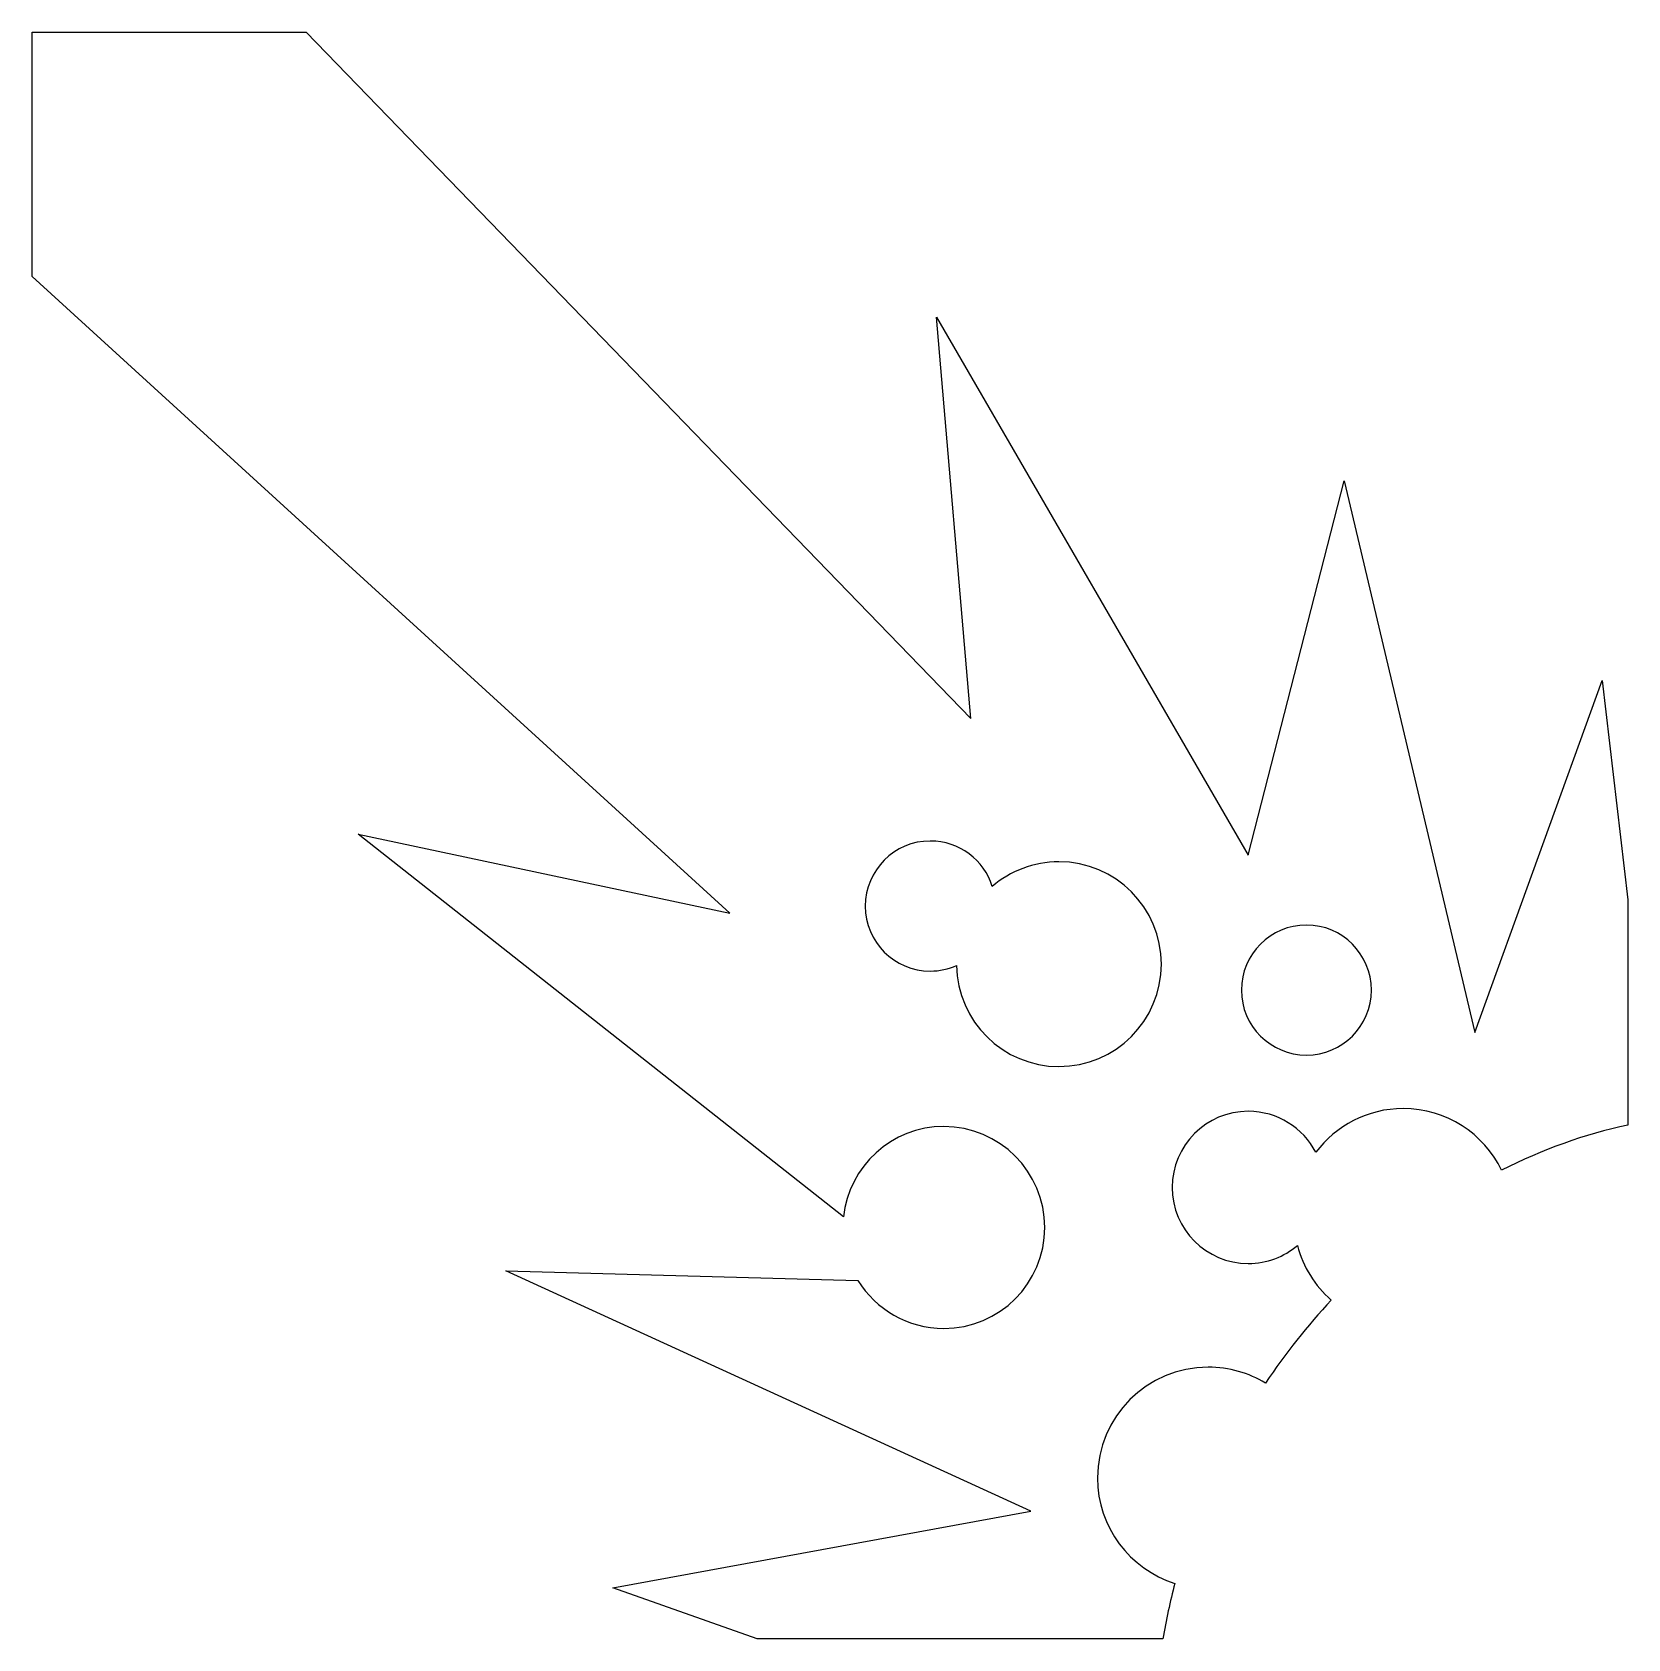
# Model space of a CAD drawing. Header units: centimetres. Extents: x -10.1 to 10, y -10.1 to 10.1.
import ezdxf

# ---------------------------------------------------------------- set-up
doc = ezdxf.new("R2010")
doc.units = ezdxf.units.CM
doc.header["$MEASUREMENT"] = 0
doc.layers.add('Layer 1', color=7, linetype='Continuous')

msp = doc.modelspace()

# ---------------------------------------------------------------- linework, layer by layer
at = {"layer": 'Layer 1'}
for points, knots in [([(-10.05255, 10.14064), (-10.05255, 10.14064), (-10.05255, 7.0666), (-10.05255, 7.0666), (-10.05255, 7.0666), (-10.05255, 7.0666), (-1.27191, -0.94878), (-1.27191, -0.94878), (-1.27191, -0.94878), (-1.27191, -0.94878), (-5.94948, 0.04529), (-5.94948, 0.04529), (-5.94948, 0.04529), (-5.94948, 0.04529), (0.1591, -4.77291), (0.1591, -4.77291), (0.1591, -4.77291), (0.2253, -4.13331), (0.76573, -3.63437), (1.42287, -3.63437), (1.42287, -3.63437), (2.12463, -3.63437), (2.69364, -4.20322), (2.69364, -4.90506), (2.69364, -4.90506), (2.69364, -5.60674), (2.12479, -6.17579), (1.42287, -6.17579), (1.42287, -6.17579), (0.96594, -6.17579), (0.56543, -5.9345), (0.34151, -5.57237), (0.34151, -5.57237), (0.34151, -5.57237), (-4.0895, -5.4489), (-4.0895, -5.4489), (-4.0895, -5.4489), (-4.0895, -5.4489), (2.51683, -8.47686), (2.51683, -8.47686), (2.51683, -8.47686), (2.51683, -8.47686), (-2.74362, -9.4404), (-2.74362, -9.4404), (-2.74362, -9.4404), (-2.74362, -9.4404), (-0.92525, -10.08329), (-0.92525, -10.08329), (-0.92525, -10.08329), (-0.92525, -10.08329), (4.17859, -10.08329), (4.17859, -10.08329), (4.17859, -10.08329), (4.21916, -9.84707), (4.26993, -9.61421), (4.33027, -9.3852), (4.33027, -9.3852), (3.76564, -9.20742), (3.35598, -8.67973), (3.35598, -8.05628), (3.35598, -8.05628), (3.35598, -7.28697), (3.97964, -6.66318), (4.74921, -6.66318), (4.74921, -6.66318), (5.01343, -6.66318), (5.26058, -6.73681), (5.47113, -6.86462), (5.47113, -6.86462), (5.72119, -6.49122), (5.99823, -6.14102), (6.29804, -5.81843), (6.29804, -5.81843), (6.09428, -5.63964), (5.94366, -5.40181), (5.87341, -5.13135), (5.87341, -5.13135), (5.70642, -5.27291), (5.49044, -5.35847), (5.25438, -5.35847), (5.25438, -5.35847), (4.72547, -5.35847), (4.29662, -4.92975), (4.29662, -4.40071), (4.29662, -4.40071), (4.29662, -3.8718), (4.72534, -3.44295), (5.25434, -3.44295), (5.25434, -3.44295), (5.62386, -3.44295), (5.94442, -3.65231), (6.10415, -3.95888), (6.10415, -3.95888), (6.35505, -3.6247), (6.75463, -3.40846), (7.20473, -3.40846), (7.20473, -3.40846), (7.74929, -3.40846), (8.21992, -3.72489), (8.44291, -4.18393), (8.44291, -4.18393), (8.95432, -3.92384), (9.48825, -3.73168), (10.03201, -3.61783), (10.03201, -3.61783), (10.03201, -3.61783), (10.03201, -0.78022), (10.03201, -0.78022), (10.03201, -0.78022), (10.03201, -0.78022), (9.71006, 1.98022), (9.71006, 1.98022), (9.71006, 1.98022), (9.71006, 1.98022), (8.10548, -2.45163), (8.10548, -2.45163), (8.10548, -2.45163), (8.10548, -2.45163), (6.46144, 4.49166), (6.46144, 4.49166), (6.46144, 4.49166), (6.46144, 4.49166), (5.25236, -0.21808), (5.25236, -0.21808), (5.25236, -0.21808), (5.25236, -0.21808), (1.32905, 6.55317), (1.32905, 6.55317), (1.32905, 6.55317), (1.32905, 6.55317), (1.76127, 1.50069), (1.76127, 1.50069), (1.76127, 1.50069), (1.76127, 1.50069), (-6.60456, 10.14064), (-6.60456, 10.14064), (-6.60456, 10.14064), (-6.60456, 10.14064), (-10.05259, 10.14064), (-10.05259, 10.14064), (-10.05259, 10.14064), (-10.05259, 10.14064), (-10.05255, 10.14064), (-10.05255, 10.14064)], [0, 0, 0, 0, 0.02702703, 0.02702703, 0.02702703, 0.02702703, 0.05405405, 0.05405405, 0.05405405, 0.05405405, 0.08108108, 0.08108108, 0.08108108, 0.08108108, 0.10810811, 0.10810811, 0.10810811, 0.10810811, 0.13513514, 0.13513514, 0.13513514, 0.13513514, 0.16216216, 0.16216216, 0.16216216, 0.16216216, 0.18918919, 0.18918919, 0.18918919, 0.18918919, 0.21621622, 0.21621622, 0.21621622, 0.21621622, 0.24324324, 0.24324324, 0.24324324, 0.24324324, 0.27027027, 0.27027027, 0.27027027, 0.27027027, 0.2972973, 0.2972973, 0.2972973, 0.2972973, 0.32432432, 0.32432432, 0.32432432, 0.32432432, 0.35135135, 0.35135135, 0.35135135, 0.35135135, 0.37837838, 0.37837838, 0.37837838, 0.37837838, 0.40540541, 0.40540541, 0.40540541, 0.40540541, 0.43243243, 0.43243243, 0.43243243, 0.43243243, 0.45945946, 0.45945946, 0.45945946, 0.45945946, 0.48648649, 0.48648649, 0.48648649, 0.48648649, 0.51351351, 0.51351351, 0.51351351, 0.51351351, 0.54054054, 0.54054054, 0.54054054, 0.54054054, 0.56756757, 0.56756757, 0.56756757, 0.56756757, 0.59459459, 0.59459459, 0.59459459, 0.59459459, 0.62162162, 0.62162162, 0.62162162, 0.62162162, 0.64864865, 0.64864865, 0.64864865, 0.64864865, 0.67567568, 0.67567568, 0.67567568, 0.67567568, 0.7027027, 0.7027027, 0.7027027, 0.7027027, 0.72972973, 0.72972973, 0.72972973, 0.72972973, 0.75675676, 0.75675676, 0.75675676, 0.75675676, 0.78378378, 0.78378378, 0.78378378, 0.78378378, 0.81081081, 0.81081081, 0.81081081, 0.81081081, 0.83783784, 0.83783784, 0.83783784, 0.83783784, 0.86486486, 0.86486486, 0.86486486, 0.86486486, 0.89189189, 0.89189189, 0.89189189, 0.89189189, 0.91891892, 0.91891892, 0.91891892, 0.91891892, 0.94594595, 0.94594595, 0.94594595, 0.94594595, 1, 1, 1, 1]), ([(1.25226, -0.04069), (1.6184, -0.04069), (1.92834, -0.28117), (2.03287, -0.61283), (2.03287, -0.61283), (2.2583, -0.41919), (2.5512, -0.30193), (2.87176, -0.30193), (2.87176, -0.30193), (3.58334, -0.30193), (4.16041, -0.87879), (4.16041, -1.59058), (4.16041, -1.59058), (4.16041, -2.30216), (3.58355, -2.87923), (2.87176, -2.87923), (2.87176, -2.87923), (2.1657, -2.87923), (1.59251, -2.31123), (1.58353, -1.60715), (1.58353, -1.60715), (1.4822, -1.6521), (1.37024, -1.67757), (1.25222, -1.67757), (1.25222, -1.67757), (0.80026, -1.67757), (0.43382, -1.31113), (0.43382, -0.85909), (0.43382, -0.85909), (0.43382, -0.40713), (0.80009, -0.04069), (1.25217, -0.04069), (1.25217, -0.04069), (1.25217, -0.04069), (1.25226, -0.04069), (1.25226, -0.04069)], [0, 0, 0, 0, 0.1, 0.1, 0.1, 0.1, 0.2, 0.2, 0.2, 0.2, 0.3, 0.3, 0.3, 0.3, 0.4, 0.4, 0.4, 0.4, 0.5, 0.5, 0.5, 0.5, 0.6, 0.6, 0.6, 0.6, 0.7, 0.7, 0.7, 0.7, 0.8, 0.8, 0.8, 0.8, 1, 1, 1, 1]), ([(5.98562, -1.09843), (6.43766, -1.09843), (6.8041, -1.46479), (6.8041, -1.91691), (6.8041, -1.91691), (6.8041, -2.36882), (6.43766, -2.73526), (5.98562, -2.73526), (5.98562, -2.73526), (5.53366, -2.73526), (5.16722, -2.36895), (5.16722, -1.91686), (5.16722, -1.91686), (5.16722, -1.46482), (5.53349, -1.09838), (5.98557, -1.09838), (5.98557, -1.09838), (5.98557, -1.09838), (5.98562, -1.09843), (5.98562, -1.09843)], [0, 0, 0, 0, 0.16666667, 0.16666667, 0.16666667, 0.16666667, 0.33333333, 0.33333333, 0.33333333, 0.33333333, 0.5, 0.5, 0.5, 0.5, 0.66666667, 0.66666667, 0.66666667, 0.66666667, 1, 1, 1, 1])]:
    msp.add_open_spline(points, degree=3, knots=knots, dxfattribs=at)

doc.saveas('drawing.dxf')
